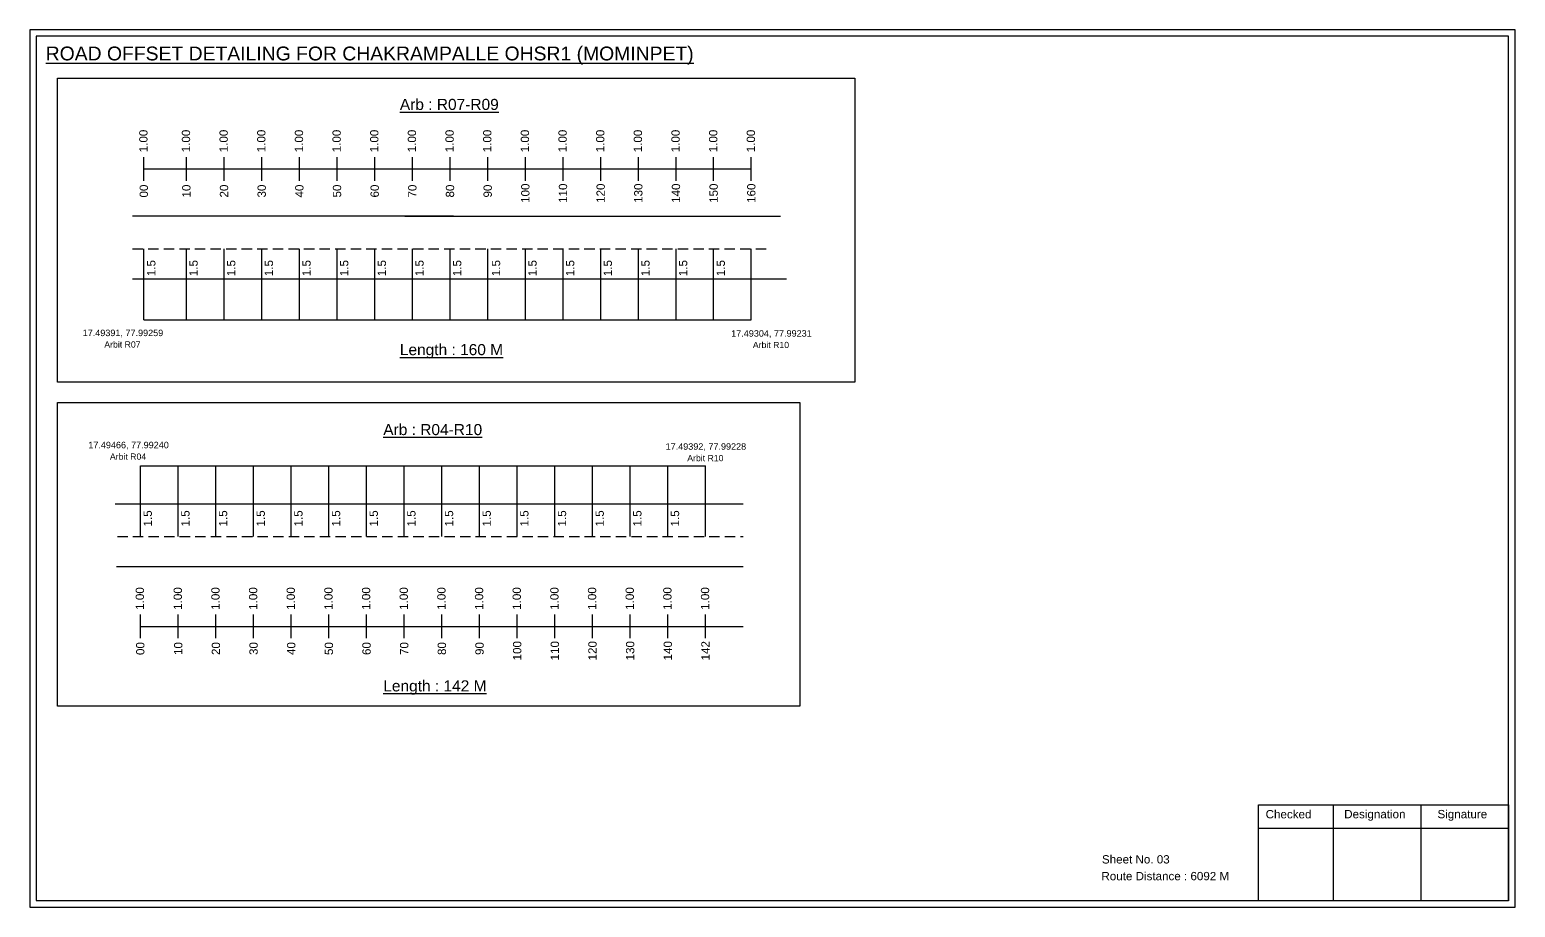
# Model space of a CAD drawing. Header units: inches. Extents: x 664 to 10563, y 382 to 1817.
# Drawn here: x 5248 to 5784, y 1354 to 1670 of the extents above; entities that cross this region are included whole.
import ezdxf

# ---------------------------------------------------------------- set-up
doc = ezdxf.new("R2010")
doc.units = ezdxf.units.IN
doc.header["$MEASUREMENT"] = 0
doc.linetypes.add('DASHED2', pattern=[0.375, 0.25, -0.125])
doc.layers.add('PDF_Geometry', color=7, linetype='Continuous')
doc.layers.add('PDF_Text', color=5, linetype='Continuous')
doc.styles.add('PDF Arial', font='arial.ttf')
doc.styles.get("Standard").update_dxf_attribs({"font": 'arial.ttf'})

msp = doc.modelspace()

# ---------------------------------------------------------------- linework, layer by layer
at = {"color": 217, "true_color": 0x93278f}
for p, q in [((5289.22, 1615.79), (5289.22, 1624.35)), ((5304.59, 1615.79), (5304.59, 1624.35)), ((5318.19, 1615.79), (5318.19, 1624.35)), ((5331.79, 1615.79), (5331.79, 1624.35)), ((5345.39, 1615.79), (5345.39, 1624.35)), ((5358.99, 1615.79), (5358.99, 1624.35)), ((5372.59, 1615.79), (5372.59, 1624.35)), ((5386.19, 1615.79), (5386.19, 1624.35)), ((5399.79, 1615.79), (5399.79, 1624.35)), ((5413.39, 1615.79), (5413.39, 1624.35)), ((5426.99, 1615.79), (5426.99, 1624.35)), ((5440.59, 1615.79), (5440.59, 1624.35)), ((5454.19, 1615.79), (5454.19, 1624.35)), ((5467.79, 1615.79), (5467.79, 1624.35)), ((5481.39, 1615.79), (5481.39, 1624.35)), ((5494.99, 1615.79), (5494.99, 1624.35)), ((5508.59, 1615.79), (5508.59, 1624.35)), ((5289.22, 1620.06), (5508.59, 1620.07)), ((5287.95, 1450.68), (5287.95, 1459.23)), ((5301.65, 1450.68), (5301.65, 1459.23)), ((5315.25, 1450.68), (5315.25, 1459.23)), ((5328.85, 1450.68), (5328.85, 1459.23)), ((5342.45, 1450.68), (5342.45, 1459.23)), ((5356.05, 1450.68), (5356.05, 1459.23)), ((5369.65, 1450.68), (5369.65, 1459.23)), ((5383.25, 1450.68), (5383.25, 1459.23)), ((5396.85, 1450.68), (5396.85, 1459.23)), ((5410.45, 1450.68), (5410.45, 1459.23)), ((5424.05, 1450.68), (5424.05, 1459.23)), ((5437.65, 1450.68), (5437.65, 1459.23)), ((5451.25, 1450.68), (5451.25, 1459.23)), ((5464.85, 1450.68), (5464.85, 1459.23)), ((5478.45, 1450.68), (5478.45, 1459.23)), ((5492.05, 1450.68), (5492.05, 1459.23)), ((5288.05, 1454.95), (5505.65, 1454.99))]:
    msp.add_line(p, q, dxfattribs=at)
for p, q in [((5400.99, 1603.07), (5285.16, 1603.07)), ((5383.52, 1603.07), (5519.15, 1603.07)), ((5289.22, 1565.65), (5289.22, 1591.19)), ((5304.59, 1565.65), (5304.59, 1591.19)), ((5318.19, 1565.65), (5318.19, 1591.19)), ((5331.79, 1565.65), (5331.79, 1591.19)), ((5345.39, 1565.65), (5345.39, 1591.19)), ((5358.99, 1565.65), (5358.99, 1591.19)), ((5372.59, 1565.65), (5372.59, 1591.19)), ((5386.19, 1565.65), (5386.19, 1591.19)), ((5399.79, 1565.65), (5399.79, 1591.19)), ((5413.39, 1565.65), (5413.39, 1591.19)), ((5426.99, 1565.65), (5426.99, 1591.19)), ((5440.59, 1565.65), (5440.59, 1591.19)), ((5454.19, 1565.65), (5454.19, 1591.19)), ((5467.79, 1565.65), (5467.79, 1591.19)), ((5481.39, 1565.65), (5481.39, 1591.19)), ((5494.99, 1565.65), (5494.99, 1591.19)), ((5508.59, 1565.65), (5508.59, 1591.19)), ((5285.16, 1580.39), (5521.25, 1580.39)), ((5288.05, 1487.37), (5288.05, 1512.91)), ((5301.65, 1487.37), (5301.65, 1512.91)), ((5315.25, 1487.37), (5315.25, 1512.91)), ((5328.85, 1487.37), (5328.85, 1512.91)), ((5342.45, 1487.37), (5342.45, 1512.91)), ((5356.05, 1487.37), (5356.05, 1512.91)), ((5369.65, 1487.37), (5369.65, 1512.91)), ((5383.25, 1487.37), (5383.25, 1512.91)), ((5396.85, 1487.37), (5396.85, 1512.91)), ((5410.45, 1487.37), (5410.45, 1512.91)), ((5424.05, 1487.37), (5424.05, 1512.91)), ((5437.65, 1487.37), (5437.65, 1512.91)), ((5451.25, 1487.37), (5451.25, 1512.91)), ((5464.85, 1487.37), (5464.85, 1512.91)), ((5478.45, 1487.37), (5478.45, 1512.91)), ((5492.05, 1487.37), (5492.05, 1512.91)), ((5278.86, 1499.26), (5505.65, 1499.26)), ((5279.32, 1476.57), (5505.65, 1476.54))]:
    msp.add_line(p, q)
at = {"linetype": 'DASHED2', "ltscale": 15}
for p, q in [((5285.16, 1591.19), (5515.58, 1591.19)), ((5279.65, 1487.42), (5505.65, 1487.37))]:
    msp.add_line(p, q, dxfattribs=at)
at = {"color": 5}
for p, q in [((5289.22, 1565.65), (5508.59, 1565.65)), ((5288.05, 1512.91), (5492.05, 1512.91))]:
    msp.add_line(p, q, dxfattribs=at)
for points in [[(5258.07, 1652.79), (5546, 1652.79), (5546, 1543.17), (5258.07, 1543.17)], [(5258.07, 1535.73), (5526.15, 1535.73), (5526.15, 1426.21), (5258.07, 1426.21)]]:
    msp.add_lwpolyline(points, close=True)
at = {"layer": 'PDF_Geometry'}
for points in [[(5248, 1670.32), (5248, 1353.61), (5784.47, 1353.61), (5784.47, 1670.32)], [(5250.33, 1668), (5250.33, 1356.03), (5782.05, 1356.03), (5782.05, 1668)]]:
    msp.add_lwpolyline(points, close=True, dxfattribs=at)
at = {"layer": 'PDF_Geometry', "color": 242, "true_color": 0xcc1f26}
msp.add_lwpolyline([(5782.05, 1355.94), (5691.71, 1355.94), (5691.71, 1390.55), (5782.05, 1390.55)], close=True, dxfattribs=at)
for points in [[(5718.69, 1390.55), (5718.69, 1355.94)], [(5750.42, 1390.55), (5750.42, 1355.94)], [(5691.71, 1382.17), (5782.05, 1382.17)]]:
    msp.add_lwpolyline(points, dxfattribs=at)

# ---------------------------------------------------------------- texts
at = {"color": 242, "true_color": 0xcd2027}
for s, height, p in [('%%UROAD OFFSET DETAILING FOR CHAKRAMPALLE OHSR1 (MOMINPET)', 5, (5253.78, 1659.25)), ('%%UArb : R07-R09', 4, (5381.67, 1641.37)), ('%%ULength : 160 M', 4, (5381.67, 1552.87)), ('%%UArb : R04-R10', 4, (5375.68, 1524.02)), ('%%ULength : 142 M', 4, (5375.68, 1431.52))]:
    msp.add_text(s, height=height, dxfattribs=at).set_placement(p)
at = {"color": 217, "true_color": 0x93278f}
for s, p in [('1.00', (5290.55, 1626.09)), ('1.00', (5305.92, 1626.09)), ('1.00', (5319.52, 1626.09)), ('1.00', (5333.12, 1626.09)), ('1.00', (5346.72, 1626.09)), ('1.00', (5360.32, 1626.09)), ('1.00', (5373.92, 1626.09)), ('1.00', (5387.52, 1626.09)), ('1.00', (5401.12, 1626.09)), ('1.00', (5414.72, 1626.09)), ('1.00', (5428.32, 1626.09)), ('1.00', (5441.92, 1626.09)), ('1.00', (5455.52, 1626.09)), ('1.00', (5469.12, 1626.09)), ('1.00', (5482.72, 1626.09)), ('1.00', (5496.32, 1626.09)), ('1.00', (5509.92, 1626.09)), ('00', (5290.7, 1609.77)), ('10', (5306.07, 1609.77)), ('20', (5319.67, 1609.77)), ('30', (5333.27, 1609.77)), ('40', (5346.87, 1609.77)), ('50', (5360.47, 1609.77)), ('60', (5374.07, 1609.77)), ('70', (5387.67, 1609.77)), ('80', (5401.27, 1609.77)), ('90', (5414.87, 1609.77)), ('100', (5428.47, 1607.82)), ('110', (5442.07, 1607.82)), ('120', (5455.67, 1607.82)), ('130', (5469.27, 1607.82)), ('140', (5482.87, 1607.82)), ('150', (5496.47, 1607.82)), ('160', (5510.07, 1607.82)), ('1.00', (5289.27, 1460.97)), ('1.00', (5302.98, 1460.97)), ('1.00', (5316.58, 1460.97)), ('1.00', (5330.18, 1460.97)), ('1.00', (5343.78, 1460.97)), ('1.00', (5357.38, 1460.97)), ('1.00', (5370.98, 1460.97)), ('1.00', (5384.58, 1460.97)), ('1.00', (5398.18, 1460.97)), ('1.00', (5411.78, 1460.97)), ('1.00', (5425.38, 1460.97)), ('1.00', (5438.98, 1460.97)), ('1.00', (5452.58, 1460.97)), ('1.00', (5466.18, 1460.97)), ('1.00', (5479.78, 1460.97)), ('1.00', (5493.38, 1460.97)), ('00', (5289.42, 1444.65)), ('10', (5303.13, 1444.65)), ('20', (5316.73, 1444.65)), ('30', (5330.33, 1444.65)), ('40', (5343.93, 1444.65)), ('50', (5357.53, 1444.65)), ('60', (5371.13, 1444.65)), ('70', (5384.73, 1444.65)), ('80', (5398.33, 1444.65)), ('90', (5411.93, 1444.65)), ('100', (5425.53, 1442.7)), ('110', (5439.13, 1442.7)), ('120', (5452.73, 1442.7)), ('130', (5466.33, 1442.7)), ('140', (5479.93, 1442.7)), ('142', (5493.53, 1442.7))]:
    msp.add_text(s, height=3, rotation=90, dxfattribs=at).set_placement(p)
for p in [(5293.4, 1581.38), (5308.66, 1581.38), (5322.26, 1581.38), (5335.86, 1581.38), (5349.46, 1581.38), (5363.06, 1581.38), (5376.66, 1581.38), (5390.26, 1581.38), (5403.86, 1581.38), (5417.89, 1581.38), (5431.06, 1581.38), (5444.66, 1581.38), (5458.26, 1581.38), (5471.86, 1581.38), (5485.46, 1581.38), (5499.06, 1581.38), (5292.12, 1491.05), (5305.72, 1491.05), (5319.32, 1491.05), (5332.92, 1491.05), (5346.52, 1491.05), (5360.12, 1491.05), (5373.72, 1491.05), (5387.32, 1491.05), (5400.92, 1491.05), (5414.52, 1491.05), (5428.12, 1491.05), (5441.72, 1491.05), (5455.32, 1491.05), (5468.92, 1491.05), (5482.52, 1491.05)]:
    msp.add_text('1.5', height=3, rotation=90).set_placement(p)
at = {"color": 5}
for s, height, p in [('17.49391, 77.99259', 2.34, (5267.13, 1559.74)), ('17.49304, 77.99231', 2.34, (5501.32, 1559.55)), ('Arbit R07', 2.246, (5274.95, 1555.61)), ('Arbit R10', 2.246, (5509.14, 1555.43)), ('17.49466, 77.99240', 2.34, (5269.15, 1519.27)), ('17.49392, 77.99228', 2.34, (5477.64, 1518.73)), ('Arbit R04', 2.246, (5276.97, 1515.14)), ('Arbit R10', 2.246, (5485.46, 1514.6))]:
    msp.add_text(s, height=height, dxfattribs=at).set_placement(p)
for s, p in [('Sheet No. 03', (5635.21, 1369.41)), ('Route Distance : 6092 M', (5635.02, 1363.36))]:
    msp.add_text(s, height=3).set_placement(p)
at = {"layer": 'PDF_Text', "color": 7, "attachment_point": 7, "style": 'PDF Arial'}
for s, insert, char_height in [('Checked', (5694.32, 1385.66), 3.001), ('Designation', (5722.69, 1384.83), 3.0006), ('Signature', (5756.38, 1384.83), 3.001)]:
    msp.add_mtext(s, dxfattribs=dict(at, insert=insert, char_height=char_height))

doc.saveas('drawing.dxf')
